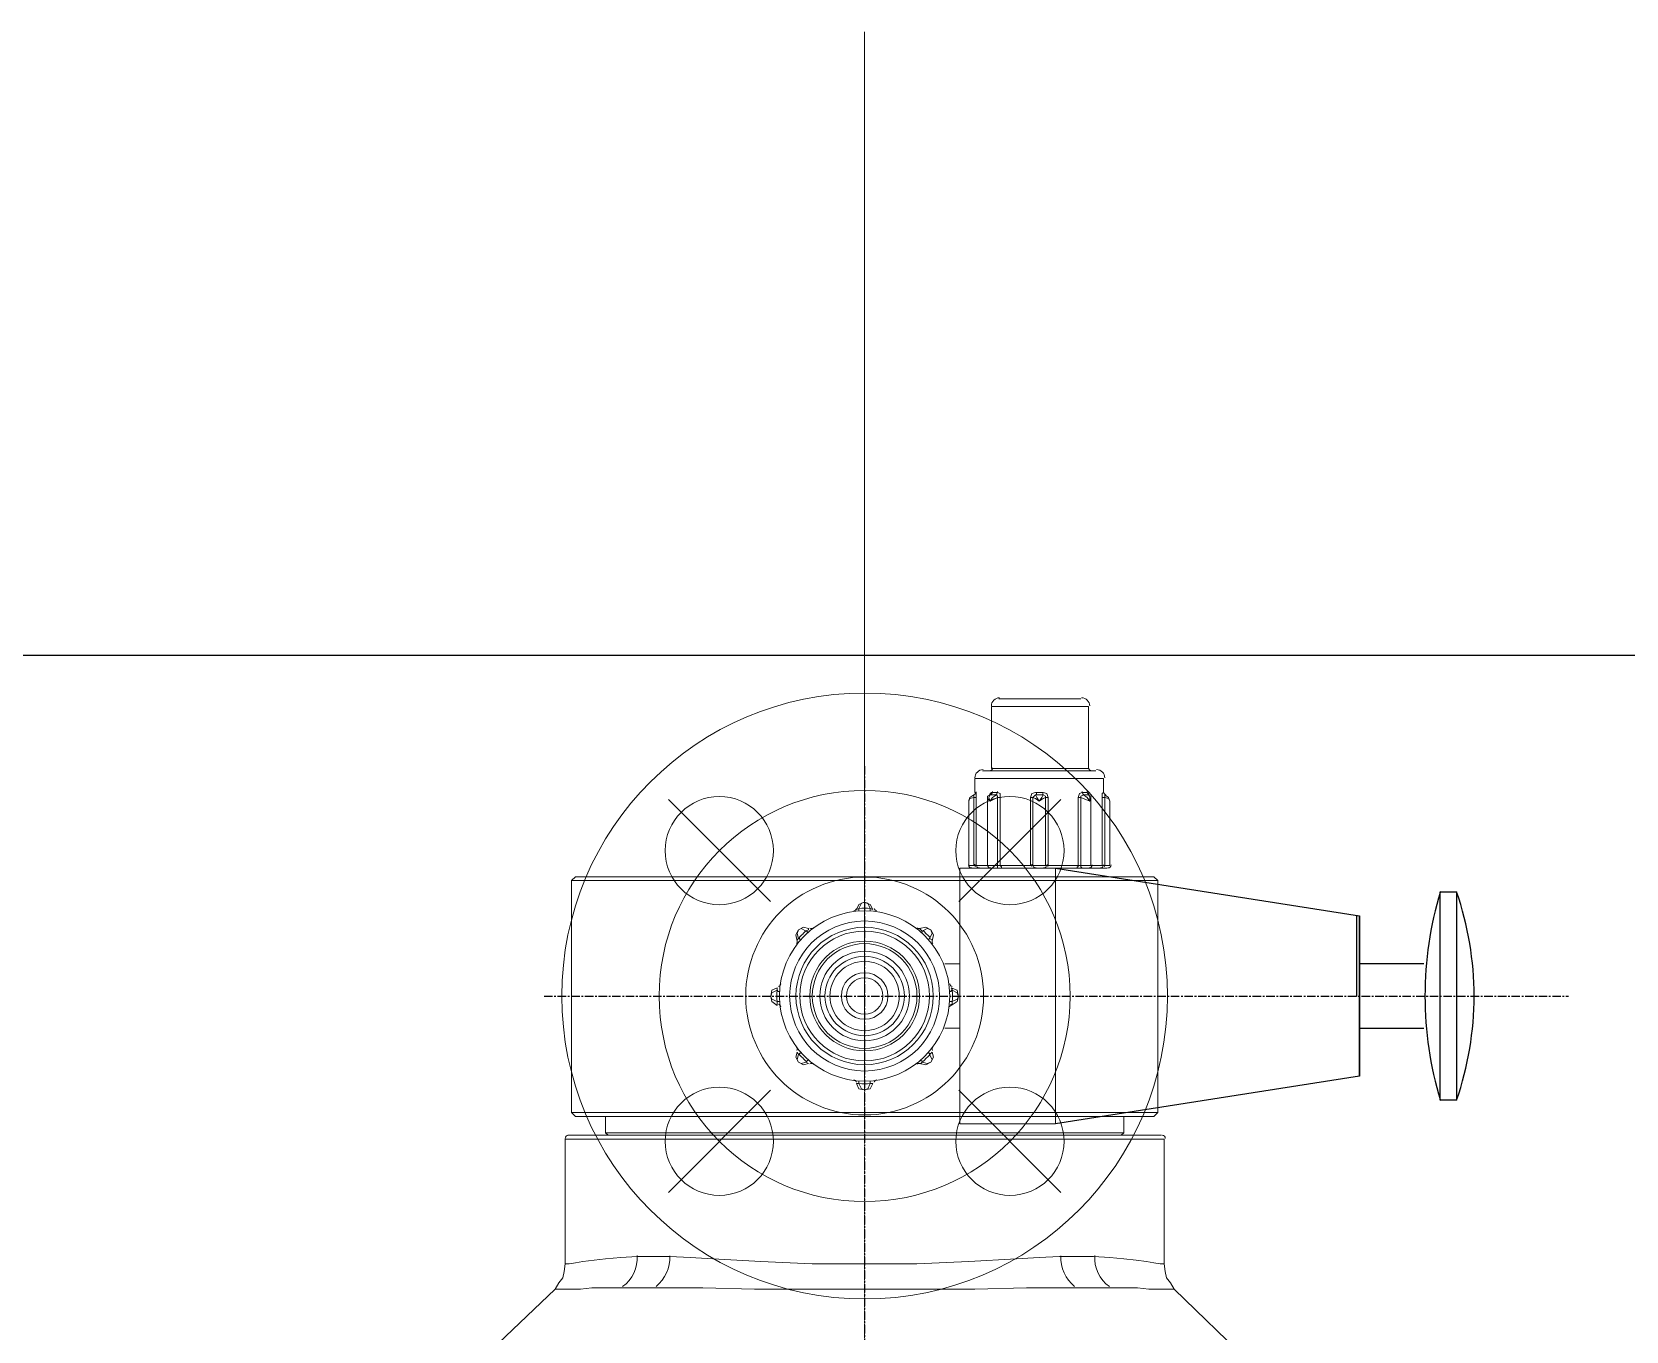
# Model space of a CAD drawing. Header units: inches. Extents: x 8618018 to 8935006, y 2431589 to 2567223.
# Drawn here: x 8666213.8 to 8666447.8, y 2519290.6 to 2519481.2 of the extents above; entities that cross this region are included whole.
import ezdxf

# ---------------------------------------------------------------- set-up
doc = ezdxf.new("R2010")
doc.units = ezdxf.units.IN
doc.header["$MEASUREMENT"] = 0
doc.linetypes.add('CENTER', pattern=[2, 1.25, -0.25, 0.25, -0.25])
for name, color, linetype in [('Civil', 252, 'Continuous'), ('EQ', 252, 'Continuous'), ('PDF_CENTRE', 252, 'Continuous'), ('SKID', 252, 'Continuous')]:
    doc.layers.add(name, color=color, linetype=linetype)
doc.layers.add('CL', color=252, linetype='CENTER', lineweight=5)
doc.layers.add('DIM', color=252, linetype='Continuous', lineweight=13)

# ---------------------------------------------------------------- blocks, each defined once
blk = doc.blocks.new('DP-11004A PL')
at = {"layer": 'EQ', "lineweight": 18}
for p, q in [((3367, 1483.68), (3381.97, 1468.72)), ((3424.63, 1483.68), (3409.66, 1468.72)), ((3367, 1426.06), (3381.97, 1441.03)), ((3424.63, 1426.06), (3409.66, 1441.03))]:
    blk.add_line(p, q, dxfattribs=at)
at = {"layer": 'EQ', "lineweight": 25}
blk.add_lwpolyline([(3380.55, 1541.74), (3411.08, 1541.74), (3411.08, 1539.33), (3380.55, 1539.33)], close=True, dxfattribs=at)
for points in [[(3391.1, 1536.93), (3391.1, 1527.49)], [(3395.91, 1527.49), (3400.53, 1527.49), (3400.53, 1536.93)], [(3377.04, 1482.9), (3384.07, 1527.49), (3395.91, 1527.49), (3407.57, 1527.49), (3384.07, 1527.49)], [(3395.91, 1527.12), (3384.07, 1527.12)], [(3407.57, 1527.49), (3414.6, 1482.9)]]:
    blk.add_lwpolyline(points, dxfattribs=at)
at = {"layer": 'EQ', "lineweight": 18}
for points in [[(3449.38, 1511.21), (3438.83, 1500.29), (3437.91, 1499.74), (3437.17, 1499.18), (3436.24, 1499), (3435.13, 1498.81), (3416.82, 1498.81), (3416.82, 1410.93), (3435.13, 1410.93), (3436.24, 1410.75), (3437.17, 1410.56), (3437.91, 1410), (3438.83, 1409.45), (3449.75, 1397.98)], [(3438.83, 1500.29), (3438.83, 1499.74), (3438.83, 1499), (3438.83, 1498.07), (3438.83, 1496.59), (3438.65, 1494.93), (3438.65, 1492.89), (3438.65, 1490.67), (3438.65, 1488.27), (3438.65, 1485.49), (3438.65, 1482.16), (3438.65, 1478.65), (3438.83, 1471.06), (3438.83, 1463.11), (3438.83, 1454.78), (3438.83, 1446.64), (3438.83, 1438.68), (3438.65, 1431.1), (3438.65, 1427.58), (3438.65, 1424.25), (3438.65, 1421.66), (3438.65, 1419.26), (3438.65, 1416.85), (3438.65, 1414.82), (3438.83, 1413.15), (3438.83, 1411.86), (3438.83, 1410.75), (3438.83, 1410), (3438.83, 1409.45)], [(3438.83, 1500.29), (3438.83, 1500.29)], [(3378.89, 1497.89), (3378.89, 1411.86)], [(3412.93, 1411.86), (3412.93, 1497.89)], [(3416.26, 1411.3), (3416.26, 1498.44)], [(3435.13, 1410.93), (3435.13, 1411.49), (3434.95, 1412.41), (3434.76, 1413.52), (3434.58, 1415.19), (3434.39, 1416.85), (3434.21, 1419.07), (3434.02, 1421.48), (3434.02, 1423.7), (3434.02, 1426.29), (3434.21, 1429.25), (3434.39, 1432.58), (3434.76, 1439.61), (3435.13, 1447.19), (3435.13, 1454.78), (3435.13, 1462.55), (3434.76, 1470.14), (3434.39, 1477.17), (3434.21, 1480.5), (3434.02, 1483.46), (3434.02, 1486.05), (3434.02, 1488.45), (3434.21, 1490.86), (3434.39, 1492.89), (3434.58, 1494.74), (3434.76, 1496.22), (3434.95, 1497.33), (3435.13, 1498.26), (3435.13, 1498.63), (3435.13, 1498.81)], [(3366.68, 1489.75), (3366.68, 1490.12), (3366.31, 1490.12), (3366.68, 1490.67), (3367.23, 1490.86), (3366.86, 1490.67), (3366.68, 1490.12), (3376.67, 1490.12), (3376.67, 1489.75), (3366.68, 1489.75), (3366.12, 1489.75), (3365.94, 1489.93), (3363.9, 1489.93), (3363.9, 1471.06), (3365.94, 1471.06), (3365.94, 1471.25), (3366.12, 1471.25), (3366.68, 1471.25), (3376.67, 1471.25), (3376.67, 1470.88), (3366.68, 1470.88), (3366.31, 1470.88), (3366.68, 1470.32), (3367.23, 1470.14), (3366.86, 1470.32), (3366.68, 1470.88), (3366.68, 1471.25)], [(3376.67, 1490.12), (3376.67, 1490.86), (3367.23, 1490.86)], [(3416.26, 1492.52), (3415.89, 1492.89), (3413.49, 1492.89)], [(3415.89, 1416.85), (3415.89, 1492.89)], [(3362.79, 1472.17), (3362.79, 1488.82)], [(3365.94, 1489.93), (3365.94, 1489.93)], [(3366.68, 1486.23), (3366.68, 1486.6), (3366.49, 1486.6), (3366.31, 1486.97), (3366.68, 1487.53), (3367.23, 1487.9), (3366.68, 1486.6), (3376.67, 1486.6), (3376.85, 1486.6), (3377.04, 1486.79), (3377.04, 1487.71), (3377.04, 1489.38), (3377.04, 1489.93), (3377.04, 1490.49)], [(3366.31, 1490.12), (3366.31, 1490.12)], [(3376.67, 1489.75), (3376.67, 1488.08), (3366.86, 1488.08), (3366.49, 1488.08), (3366.31, 1487.71)], [(3352.24, 1474.58), (3352.24, 1480.5), (3352.24, 1486.6)], [(3376.67, 1481.79), (3376.67, 1486.23), (3366.68, 1486.23), (3366.12, 1486.42), (3365.94, 1486.79), (3365.94, 1487.53), (3366.12, 1487.71), (3366.49, 1487.9)], [(3366.86, 1488.08), (3367.23, 1487.9), (3366.68, 1487.9), (3366.31, 1487.71), (3366.31, 1486.97)], [(3366.31, 1487.71), (3366.31, 1487.71)], [(3376.67, 1488.08), (3376.67, 1486.6), (3376.67, 1486.23), (3376.85, 1486.23), (3376.85, 1486.05), (3377.04, 1486.05), (3377.04, 1481.79), (3377.04, 1481.05), (3377.04, 1479.94), (3377.04, 1479.39), (3377.04, 1475.13), (3377.04, 1474.95), (3376.85, 1474.95), (3376.67, 1474.76), (3376.67, 1474.39), (3376.67, 1472.91)], [(3376.67, 1486.6), (3376.67, 1486.6)], [(3376.67, 1486.23), (3376.67, 1486.23)], [(3377.04, 1486.05), (3377.04, 1486.79)], [(3366.68, 1481.79), (3376.67, 1481.79), (3376.67, 1481.42)], [(3366.49, 1473.1), (3366.12, 1473.28), (3365.94, 1473.47), (3365.94, 1474.39), (3366.12, 1474.76), (3366.68, 1474.76), (3376.67, 1474.76), (3376.67, 1479.2)], [(3376.67, 1479.57), (3376.67, 1479.2), (3366.68, 1479.2)], [(3377.04, 1470.51), (3377.04, 1471.06), (3377.04, 1471.62), (3377.04, 1473.28), (3377.04, 1474.21), (3377.04, 1474.39), (3376.85, 1474.39), (3376.67, 1474.39), (3366.68, 1474.39), (3367.23, 1473.28), (3366.68, 1473.65), (3366.31, 1474.21), (3366.49, 1474.39), (3366.68, 1474.39), (3366.68, 1474.76)], [(3366.31, 1474.21), (3366.31, 1473.28), (3366.68, 1473.1), (3367.23, 1473.28), (3366.86, 1472.91)], [(3377.04, 1474.21), (3377.04, 1475.13)], [(3377.04, 1474.21), (3377.04, 1474.21)], [(3366.31, 1473.28), (3366.49, 1472.91), (3366.86, 1472.91), (3376.67, 1472.91), (3376.67, 1471.25)], [(3366.31, 1473.28), (3366.31, 1473.28)], [(3366.31, 1473.28), (3366.31, 1473.28)], [(3366.31, 1470.88), (3366.31, 1470.88)], [(3366.31, 1470.88), (3366.31, 1470.88)], [(3367.05, 1470.14), (3367.23, 1470.14), (3376.67, 1470.14), (3376.67, 1470.88)], [(3367.05, 1470.14), (3367.05, 1470.14)], [(3400.53, 1466.62), (3400.53, 1468.84), (3391.1, 1468.84), (3391.1, 1466.62)], [(3387.4, 1464.4), (3386.66, 1464.77), (3386.1, 1464.59), (3386.84, 1464.96), (3387.77, 1464.77), (3387.58, 1464.77), (3387.4, 1464.4), (3387.58, 1464.22)], [(3404.05, 1464.22), (3404.23, 1464.22), (3404.23, 1464.4), (3404.42, 1464.4), (3404.05, 1464.77), (3404.79, 1464.96), (3405.53, 1464.59), (3405.16, 1464.77), (3404.42, 1464.4)], [(3386.47, 1463.11), (3386.47, 1463.29), (3386.29, 1463.29), (3386.1, 1463.11), (3385.92, 1462.92), (3385.73, 1463.85), (3386.1, 1464.59), (3385.92, 1464.03), (3386.29, 1463.29)], [(3405.53, 1463.29), (3405.71, 1464.03), (3405.53, 1464.59), (3405.9, 1463.85), (3405.71, 1462.92), (3405.71, 1463.11), (3405.53, 1463.29), (3405.34, 1463.29), (3405.34, 1463.11), (3405.16, 1463.11)], [(3408.31, 1455.7), (3408.49, 1455.7), (3408.68, 1455.7), (3408.68, 1456.07), (3409.42, 1455.7), (3409.6, 1454.78), (3409.42, 1454.04), (3408.68, 1453.67), (3408.68, 1454.04), (3408.49, 1454.04), (3408.31, 1454.04)], [(3387.58, 1445.53), (3387.58, 1445.34), (3387.4, 1445.34), (3387.4, 1445.16), (3387.58, 1444.97), (3387.77, 1444.97), (3386.84, 1444.79), (3386.1, 1445.16), (3385.73, 1445.9), (3385.92, 1446.64), (3386.1, 1446.64), (3386.29, 1446.27), (3386.29, 1446.45), (3386.47, 1446.45), (3386.47, 1446.64)], [(3386.29, 1446.27), (3385.92, 1445.53), (3386.1, 1445.16), (3386.66, 1444.97), (3387.4, 1445.16)], [(3405.16, 1446.64), (3405.34, 1446.45), (3405.53, 1446.27), (3405.71, 1446.64), (3405.9, 1445.9), (3405.53, 1445.16), (3404.79, 1444.79), (3404.05, 1444.97), (3404.42, 1445.16), (3404.23, 1445.34), (3404.23, 1445.53), (3404.05, 1445.53)], [(3404.42, 1445.16), (3405.16, 1444.97), (3405.53, 1445.16), (3405.71, 1445.53), (3405.53, 1446.27)], [(3396.65, 1442.38), (3396.65, 1442.2), (3396.65, 1442.01), (3397.02, 1442.01), (3397.2, 1442.01), (3396.65, 1441.27), (3395.91, 1441.09), (3394.98, 1441.27), (3394.61, 1442.01), (3394.8, 1442.01), (3394.98, 1442.01), (3395.17, 1442.2), (3395.17, 1442.38)], [(3413.49, 1416.85), (3415.89, 1416.85), (3416.26, 1417.22)], [(3438.83, 1409.45), (3438.83, 1409.45)]]:
    blk.add_lwpolyline(points, dxfattribs=at)
for points in [[(3378.33, 1497.33), (3378.33, 1412.41), (3378.89, 1411.86), (3412.93, 1411.86), (3413.49, 1412.41), (3413.49, 1497.33), (3412.93, 1497.89), (3378.89, 1497.89)], [(3353.35, 1473.47), (3362.42, 1473.47), (3362.42, 1487.71), (3353.35, 1487.71), (3353.35, 1480.5)], [(3365.94, 1481.05), (3365.94, 1479.94), (3366.12, 1479.39), (3366.68, 1479.2), (3366.68, 1479.57), (3376.67, 1479.57), (3376.67, 1481.42), (3366.68, 1481.42), (3366.68, 1481.79), (3366.12, 1481.61)], [(3366.31, 1481.05), (3366.49, 1481.42), (3366.68, 1481.42), (3366.86, 1481.05), (3367.23, 1480.5), (3366.68, 1480.87)], [(3377.04, 1468.84), (3377.04, 1482.9), (3414.6, 1482.9), (3414.6, 1468.84), (3400.53, 1468.84), (3391.1, 1468.84)]]:
    blk.add_lwpolyline(points, close=True, dxfattribs=at)
for points in [[(3365.84, 1489.93, 0.333974), (3366.29, 1490.27, -0.333788)], [(3366.29, 1470.91, 0.333974), (3365.84, 1471.25, -0.333763)], [(3408.68, 1454.04), (3409.42, 1454.41), (3409.6, 1454.78), (3409.42, 1455.33), (3408.68, 1455.7, -0.030498)], [(3394.98, 1442.01), (3395.35, 1441.27), (3395.91, 1441.09), (3396.28, 1441.27), (3396.65, 1442.01, -0.030498)]]:
    blk.add_lwpolyline(points, format="xyb", close=True, dxfattribs=at)
for points in [[(3365.97, 1481.05, 0.034145), (3366.31, 1481.05), (3366.31, 1479.94), (3366.68, 1480.13), (3367.23, 1480.5), (3366.86, 1479.94), (3366.68, 1479.57), (3366.49, 1479.76), (3366.31, 1479.94)], [(3395.17, 1467.36), (3395.17, 1467.55), (3394.98, 1467.55), (3394.98, 1467.73), (3394.8, 1467.73), (3394.61, 1467.55), (3394.98, 1468.47), (3395.91, 1468.66), (3395.35, 1468.47), (3394.98, 1467.73, -0.030498), (3396.65, 1467.73), (3396.28, 1468.47), (3395.91, 1468.66), (3396.65, 1468.47), (3397.2, 1467.55), (3397.02, 1467.73), (3396.65, 1467.73), (3396.65, 1467.55), (3396.65, 1467.36)], [(3383.33, 1454.04), (3383.14, 1454.04), (3382.96, 1454.04), (3383.14, 1453.67), (3382.4, 1454.04), (3382.03, 1454.78), (3382.22, 1454.41), (3382.96, 1454.04, -0.030498), (3382.96, 1455.7), (3382.22, 1455.33), (3382.03, 1454.78), (3382.4, 1455.7), (3383.14, 1456.07), (3382.96, 1455.7), (3383.14, 1455.7), (3383.33, 1455.7)]]:
    blk.add_lwpolyline(points, format="xyb", dxfattribs=at)
for centre, radius in [((3395.82, 1454.87), 44.45), ((3395.82, 1454.87), 30.16), ((3374.49, 1476.2), 7.94), ((3417.14, 1476.2), 7.94), ((3395.82, 1454.87), 17.46), ((3395.82, 1454.87), 12.49), ((3395.82, 1454.87), 11.01), ((3395.82, 1454.87), 10.08), ((3395.82, 1454.87), 9.53), ((3395.82, 1454.87), 8.05), ((3395.82, 1454.87), 7.68), ((3395.82, 1454.87), 6.57), ((3395.82, 1454.87), 5.83), ((3395.82, 1454.87), 5.09), ((3395.82, 1454.87), 3.42), ((3395.82, 1454.87), 2.68), ((3374.49, 1433.54), 7.94), ((3417.14, 1433.54), 7.94)]:
    blk.add_circle(centre, radius, dxfattribs=at)
at = {"layer": 'EQ', "lineweight": 25}
for centre, radius, start, end in [((3395.82, 1497.8), 46.53, 70.8453, 109.1547), ((3395.82, 1589.75), 52.64, 253.092, 286.908)]:
    blk.add_arc(centre, radius, start, end, dxfattribs=at)
at = {"layer": 'EQ', "lineweight": 18}
for centre, radius, start, end in [((3416.72, 1498.54), 0.463, 90.0001, 179.9999), ((3376.57, 1490.58), 0.463, 0.0001, 89.9999), ((3434.3, 1493.73), 5.09, 265.622, 324.9152), ((3363.81, 1488.92), 1.2, 90, 180), ((3376.57, 1489.66), 0.463, 56.0464, 100.0909), ((3376.57, 1489.47), 0.463, 0.2634, 90.2637), ((3376.57, 1487.81), 0.463, 0.0001, 89.9999), ((3353.26, 1486.7), 1.2, 90, 180), ((3362.33, 1488.18), 0.463, 270.0001, 359.9999), ((3365.84, 1487.25), 0.463, 265.0011, 327.9694), ((3365.84, 1487.99), 0.463, 265.9898, 332.7649), ((3434.12, 1489.29), 5.64, 268.2862, 320.2625), ((3376.57, 1481.14), 0.648, 67.4069, 97.1791), ((3376.57, 1481.14), 0.463, 0.6645, 90.6482), ((3366.03, 1477.44), 2.68, 83.4522, 91.3019), ((3376.57, 1480.03), 0.648, 262.8209, 292.5931), ((3376.57, 1480.03), 0.463, 269.3518, 359.3355), ((3353.26, 1474.67), 1.2, 180, 270), ((3365.84, 1473.93), 0.463, 32.0415, 94.9882), ((3362.33, 1473.19), 0.463, 0.0001, 89.9999), ((3363.81, 1472.26), 1.2, 180, 270), ((3365.84, 1473.19), 0.463, 27.224, 94.0157), ((3376.57, 1473.37), 0.463, 270.0001, 359.9999), ((3376.57, 1471.52), 0.463, 259.9091, 303.964), ((3376.57, 1471.71), 0.463, 269.7363, 359.7366), ((3376.57, 1470.6), 0.463, 270.0001, 359.9999), ((3393.97, 1467.82), 0.463, 277.7782, 347.7996), ((3397.48, 1467.82), 0.463, 192.2004, 262.2218), ((3387.86, 1465.23), 0.463, 237.2, 307.222), ((3403.59, 1465.23), 0.463, 232.778, 302.8), ((3385.46, 1462.83), 0.463, 322.778, 32.8), ((3395.82, 1454.87), 12.86, 131.5063, 138.4937), ((3395.82, 1454.87), 12.86, 41.5063, 48.4937), ((3406.18, 1462.83), 0.463, 147.2, 217.222), ((3382.87, 1456.72), 0.463, 282.2004, 352.2218), ((3408.58, 1456.72), 0.463, 187.7782, 257.7996), ((3382.87, 1453.21), 0.463, 7.7782, 77.7996), ((3408.58, 1453.21), 0.463, 102.2004, 172.2218), ((3385.46, 1447.1), 0.463, 327.2, 37.222), ((3395.82, 1454.87), 12.86, 221.5063, 228.4937), ((3395.82, 1454.87), 12.86, 311.5063, 318.4937), ((3406.18, 1447.1), 0.463, 142.778, 212.8), ((3387.86, 1444.51), 0.463, 52.778, 122.8), ((3403.59, 1444.51), 0.463, 57.2, 127.222), ((3393.97, 1442.11), 0.463, 12.2004, 82.2218), ((3397.48, 1442.11), 0.463, 97.7782, 167.7996), ((3434.12, 1420.64), 5.64, 39.7595, 91.7084), ((3434.3, 1416.39), 5.09, 35.2606, 94.433), ((3416.72, 1411.39), 0.463, 180.0001, 269.9999)]:
    blk.add_arc(centre, radius, start, end, dxfattribs=at)
at = {"layer": 'PDF_CENTRE', "linetype": 'CENTER'}
for p, q in [((3395.82, 1407.81), (3395.82, 1558.2)), ((3362.09, 1454.87), (3897.91, 1454.87))]:
    blk.add_line(p, q, dxfattribs=at)
blk = doc.blocks.new('GA CRM')
at = {"layer": 'Civil', "ltscale": 25}
blk.add_lwpolyline([(36355, 48049.75), (39255, 48049.75), (39255, 47449.75), (36355, 47449.75)], close=True, dxfattribs=at)
at = {"layer": 'CL', "ltscale": 0.1}
blk.add_line((38255, 47985.86), (38255, 47513.64), dxfattribs=at)
at = {"layer": 'DIM'}
blk.add_line((38255, 47985.86), (38255, 48141.21), dxfattribs=at)
at = {"layer": 'SKID', "rotation": 270}
blk.add_blockref('DP-11004A PL', (36800.13, 51395.57), dxfattribs=at)

msp = doc.modelspace()

# ---------------------------------------------------------------- block references
at = {"color": 252}
msp.add_blockref('GA CRM', (8628081, 2471340), dxfattribs=at)

doc.saveas('drawing.dxf')
